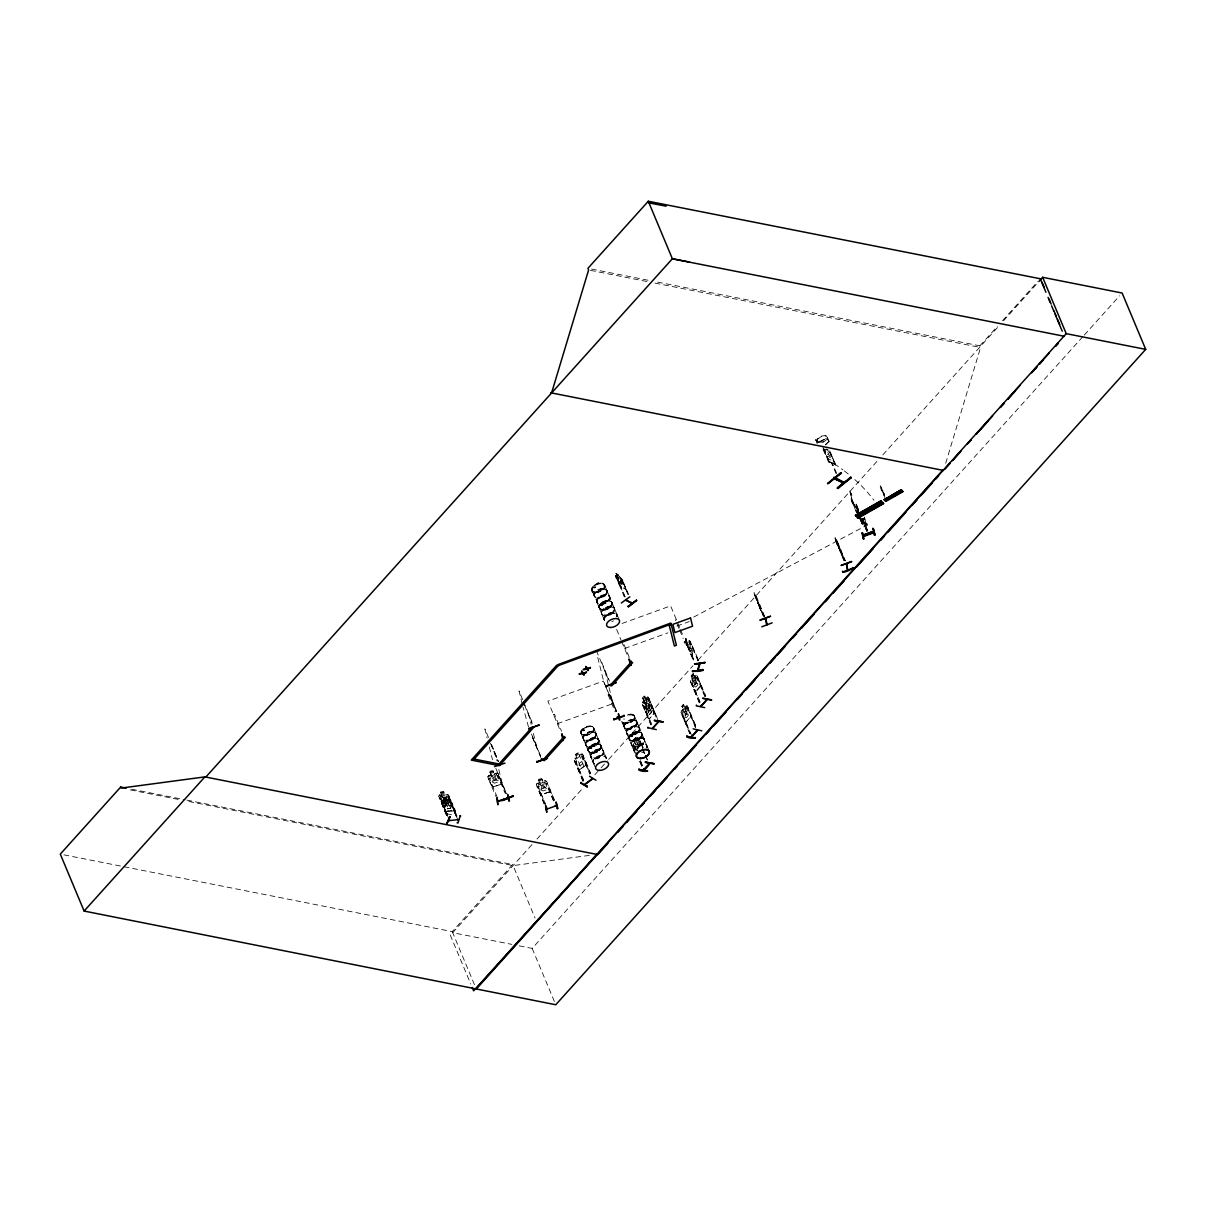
<?xml version="1.0" encoding="UTF-8"?>
<svg xmlns="http://www.w3.org/2000/svg" width="1206" height="1206" viewBox="0 0 1206 1206"><rect width="100%" height="100%" fill="white"/><g stroke="black" fill="none" stroke-linecap="round" stroke-linejoin="round"><path stroke-width="0.75" stroke-dasharray="5 3.75" d="M501.093 784.021L501.123 780.945M487.857 776.996L488.52 775.639L487.857 776.996L490.978 784.503L493.179 786.9L501.229 784.156L501.259 780.991M648.481 704.801L648.391 708.631C645.949 705.299 644.064 709.339 648.24 709.716L648.255 714.51L648.949 709.837C651.602 713.228 653.366 709.309 649.114 708.781L649.16 704.229L646.461 706.957M444.532 797.965L440.899 796.05L444.305 799.035C441.049 803.558 446.295 803.573 445.225 799.307M583.011 737.318L583.825 739.941M585.603 743.544L586.433 746.152M590.412 755.046L591.965 758.152M598.101 603.739L594.648 596.834M593.02 761.272L593.88 763.941A6.904 3.889 -22.7 0 1 598.131 757.247A6.904 3.889 -22.7 0 1 606.392 758.378M596.352 735.117L596.352 733.972A7.01 3.95 -22.7 0 1 587.292 740.951A7.01 3.95 -22.7 0 1 585.634 734.243A7.01 3.95 -22.7 0 1 596.322 734.032L594.829 732.087M604.508 620.623L601.779 613.884L602.91 615.211M607.311 592.221L605.789 589.176M603.769 752.936L603.754 751.7A7.01 3.95 -22.7 0 1 594.694 758.68A7.01 3.95 -22.7 0 1 593.05 751.971A7.01 3.95 -22.7 0 1 603.739 751.76L602.246 749.815M609.904 598.447L609.136 595.915M614.728 609.95L614.201 607.703M623.834 725.545L625.341 728.59M626.427 731.725L627.256 734.348M816.568 442.451L816.748 439.346L820.894 436.21L825.763 435.426L828.371 437.039L827.12 439.934M817.11 443.702L817.367 439.451M867.702 525.213C864.717 524.278 867.189 523.494 865.049 525.56C870.204 529.947 864.657 518.233 865.094 526.148M593.955 594.437L595.508 597.513M601.372 612.151L602.065 614.547M604.523 587.639C600.211 569.368 578.277 605.472 604.508 587.654M598.93 606.452L599.593 608.804L603.271 610.055M588.407 748.157C586.915 750.584 593.262 741.509 597.045 743.469M612.256 603.935L609.859 607.673L603.286 610.055M600.98 748.278L601.297 746.816L600.106 749.484L595.734 752.303L589.448 752.167M628.793 737.529C630.21 734.243 636.286 730.399 640.748 732.479C636.21 728.861 627.135 736.821 628.929 737.816M629.336 739.655C633.075 743.318 642.572 739.625 642.089 733.911A6.904 3.889 -22.7 0 1 633.075 740.846A6.904 3.889 -22.7 0 1 631.447 734.243A6.904 3.889 -22.7 0 1 641.969 734.032M825.447 444.893L829.125 441.275L827.693 438.894M825.326 444.728L829.095 441.321M631.477 740.559L633.135 741.132M827.527 439.105L828.869 441.381M827.783 439.135L825.356 438.773M631.251 743.303L632.773 746.348M633.843 749.514L636.286 756.102M637.175 723.299L635.652 720.268M639.768 729.524L638.26 726.494M644.577 741.027L643.808 738.569M602.487 589.372L602.503 588.573M592.327 731.801L591.317 731.921M598.93 749.273L599.518 749.906M632.245 720.434L632.924 720.359M643.22 747.75L639.391 738.992L638.17 738.796L633.361 744.132L636.316 753.313M648.074 704.108L649.506 703.882L651.662 709.068L651.557 712.429L649.597 714.555L647.622 713.485L643.265 702.917L643.914 700.852L642.406 702.405L642.255 704.138L650.893 724.927M689.726 733.55L681.073 712.686L682.732 709.46L682.099 711.54L684.269 716.711L686.229 717.781L688.159 715.64L688.249 712.279L686.093 707.108L684.676 707.319M681.089 712.746L681.33 711.027L686.139 705.812L687.209 705.977L695.877 726.705M699.314 702.842L690.661 681.993L690.812 680.305L695.711 674.983L696.857 675.164L705.766 696.058M690.661 682.053L690.812 680.305M644.336 709.505L644.486 707.756C644.305 705.676 652.401 701.5 649.371 702.57M644.411 709.46L644.486 707.756M862.184 524.218L859.396 516.168M863.195 519.982L862.968 519.123L867.792 530.866M828.914 461.581L835.607 464.672L829.638 450.637L835.592 464.762L828.145 461.009L828.899 461.355M828.582 461.928L835.2 463.873M829.11 461.069L828.221 461.039L828.839 461.642M822.944 447.547L829.246 462.184L824.211 449.401M583.101 781.277L574.312 760.293L576.649 757.232M690.239 649.13L690.857 646.989M687.526 646.25L691.837 655.793L693.45 650.336L692.44 646.793L693.51 650.366M688.325 647.396L694.309 661.838M697.973 660.858L690.179 641.14L698.515 660.164M945.7 463.315L980.568 347.479L979.875 345.836L656.004 281.797M593.729 587.955C592.96 585.83 594.603 589.463 595.191 586.99M600.935 605.427L602.955 604.703L601.04 605.442M582.558 730.459L583.207 729.69M631.612 736.308L630.798 736.534M833.15 465.516L832.14 463.104L836.708 473.43M694.279 676.46L693.224 673.702L691.068 675.978L693.857 686.003L695.817 687.073L697.731 684.948L697.837 681.571L695.681 676.4L694.249 676.626M645.451 708.314L646.115 706.234M591.664 588.95L592.086 587.774M595.116 587.337L594.483 586.659L593.548 587.593M595.462 586.84L594.679 587.94M602.307 588.995L603.06 589.252M602.804 589.176L603.377 588.98M601.01 605.578L601.387 604.568M601.116 605.05L602.563 604.854M610.824 606.603L609.95 606.301M610.176 606.829L610.085 606.904M581.096 730.685C578.533 740.137 599.292 732.871 592.553 726.555M583.87 729.509L584.201 730.595L582.86 729.992M583.84 730.188L582.98 730.293M591.136 747.223L590.608 748.202M590.834 747.479L591.573 747.991L590.789 748.127M599.653 749.815L598.734 749.65M598.9 749.454L599.819 749.619M599.563 749.574L599.744 749.288M633.256 719.892L632.532 720.284L633.06 719.696M634.371 718.746L634.281 715.46L634.748 716.424M632.065 736.097L631.597 735.539M632.185 736.399L632.622 735.615M639.542 738.027L640.145 737.982M639.934 737.318L639.813 737.695M642.12 735.042L640.914 737.65M446.597 815.241L438.728 796.141L439.361 795.056C444.547 796.744 437.823 788.121 441.743 794.995M439.361 795.056L447.094 794.422M446.491 815.497L439.331 797.905L440.25 797.814L447.501 815.15M448.858 818.874L440.25 797.814M442.677 801.176L445.255 803.241L448.361 802.955L449.084 800.573L446.929 795.402L444.878 794.633L448.677 795.191C449.552 802.261 463.918 817.246 447.381 813.99L441.019 801.462L441.682 800.302L449.386 799.638L450.969 800.513L449.356 799.714L441.682 800.302M441.803 803.648L443.989 806.317L451.813 805.502L444.019 806.241M447.094 794.332L448.677 795.191M448.225 797.317L449.25 796.97L448.225 797.317L456.215 816.387M451.768 802.714L451.783 805.578L451.677 802.638M445.979 797.226L442.783 797.332M442.089 803.874L442.768 802.714L444.984 802.608M447.14 799.548L443.823 799.834M447.215 799.895L449.19 800.784L451.345 805.955L450.622 808.322L447.532 808.593L444.954 806.513M444.125 808.894L446.295 811.563L454.074 810.899L454.089 807.96M441.773 794.92L440.507 796.005L446.069 808.849L448.647 810.929L451.737 810.658L452.461 808.306L450.29 803.121C446.808 802.367 451.3 801.04 445.677 798.915C448.662 794.332 444.094 794.98 444.682 798.116M446.295 811.563L444.26 808.804M450.441 802.126L452.039 802.94M447.381 813.99L445.225 811.231M861.988 520.223L862.245 519.379L860.813 519.59L862.064 519.032M536.489 784.82L537.122 783.538L544.991 780.674L546.635 781.307L554.474 800.377M858.446 511.058L856.305 505.842L859.23 513.047M576.619 757.338L575.684 759.267L577.855 764.438L580.161 765.644L582.739 763.73L583.191 760.504L581.036 755.318L579.257 755.273L582.513 754.142L581.111 753.931L574.749 758.755M829.457 461.883L828.552 461.958L822.658 447.773M438.818 796.246L439.451 795.131M442.21 803.905L442.723 802.804L450.456 802.156M624.889 586.749L625.462 589.221L620.457 586.523C618.633 582.408 610.191 569.88 620.758 578.096M859.863 515.037L862.275 524.233L860.541 515.671M599.488 605.472C601.93 601.704 608.05 599.186 611.834 602.08M611.08 606.558L612.241 602.804M581.111 730.67L586.327 726.66L592.508 726.57M583.96 730.082L584.578 730.067M588.528 748.383L593.744 744.388L598.689 743.846M600.859 748.052L598.885 750.569M634.371 718.761L632.306 721.052M646.853 704.681L646.31 709.173L646.28 704.364L643.748 702.48L646.386 703.384M857.768 511.073L856.667 505.857M491.023 774.9L489.696 776.408L491.852 781.578L494.49 783.207L497.701 782.121L498.485 779.317L496.314 774.146L494.219 773.8L493.133 770.89C486.078 770.091 494.023 775.805 488.536 775.699L496.495 773.016L498.123 773.483L506.234 793.035M539.504 782.649L538.178 784.171L540.348 789.342L542.986 790.97L546.182 789.885L546.966 787.081L544.81 781.895L542.7 781.563C543.514 776.468 535.132 779.347 539.368 782.664M643.808 700.837L642.647 698.063C645.27 691.4 645.029 701.726 647.2 697.068L648.436 697.249L657.783 719.831M642.466 702.45L647.305 697.083M643.491 705.224L642.919 705.857L643.778 705.284L653.215 727.821M656.049 717.042L648.511 699.646L649.069 699.028L658.069 719.876M649.371 699.073L648.511 699.646M647.155 713.62L645.27 711.555L647.064 713.605L651.994 708.239L651.557 704.696M63.978 854.858L452.265 931.62L512.656 864.536L535.042 918.083M979.875 345.836L997.498 326.268M1002.533 320.69L1037.748 281.556M531.952 844.637L452.702 932.69L511.841 944.373M536.987 839.059L582.257 788.769M594.829 774.795L599.864 769.202M601.116 767.8L607.402 760.82M608.668 759.418L692.922 665.818M697.957 660.24L877.787 460.466M882.822 454.873L998.553 326.298M1003.588 320.706L1037.612 282.913M638.351 750.916L636.391 749.846L633.602 739.806L635.758 737.529L636.919 740.303M633.602 739.806L633.693 739.821A7.01 3.95 -22.7 0 1 644.426 739.625A7.01 3.95 -22.7 0 1 635.381 746.544A7.01 3.95 -22.7 0 1 633.723 739.836L635.728 737.695M691.068 675.978L693.194 673.868M634.733 747.027L633.874 747.599L634.733 747.027L636.18 750.494M639.466 741.389C640.627 738.976 642.165 752.243 644.547 753.524M692.199 683.199L691.34 683.772L692.199 683.199L701.621 705.736M696.917 677.561L697.777 676.988L696.917 677.561L704.907 696.631M681.48 706.671C687.013 701.515 678.45 707.319 682.837 709.475M700.415 686.154C688.008 698.244 703.445 687.541 699.962 682.611M684.797 707.168L687.269 705.857M692.033 736.444L682.325 713.846L681.752 714.465L690.028 733.595M695.319 727.339L687.902 707.636L696.179 726.766M687.345 708.269L688.204 707.696M685.897 722.062L690.646 716.801L690.209 713.349M684.194 720.178L685.897 722.213L690.827 716.846L690.39 713.304M519.243 945.836L532.178 948.398L1083.048 336.429M1084.315 335.027L1119.605 295.817M646.944 701.168L644.758 703.43L646.009 706.219M646.235 703.43L647.109 698.802L647.14 703.445C651.346 704.108 649.733 707.62 646.883 704.47M646.506 707.168L648.451 705.028M653.546 710.123L653.969 713.56L649.145 718.972L654.149 713.62L653.712 710.078M594.513 587.488L593.955 587.669M600.965 605.322L602.065 604.402M609.754 607.417L610.975 606.317M815.271 439.873L818.015 442.105L822.763 441.924M591.468 732.841L592.674 731.74M591.076 748.444L591.558 747.69M632.396 719.696L632.909 719.696M632.291 721.037L633.497 719.922M639.693 738.75L640.823 737.424L638.11 739.489L633.044 740.906M442.783 801.342L444.064 800.271M443.898 803.678L445.165 802.608M834.311 464.054L835.245 464.958M835.019 464.446L828.748 450.577M616.01 573.363L618.135 574.478L623.336 585.046L620.351 581.382L619.643 583.116L619.673 580.568L616.99 576.664L619.869 580.161L619.959 578.217L620.638 578.669L622.748 585.634L618.753 581.805L616.1 573.287L621.949 579.302L625.055 586.734M617.186 577.749L616.311 577.659L617.186 577.749L625.16 596.819M620.849 577.945L621.859 579.362M618.557 583.448L620.547 586.448L625.462 589.025M627.904 594.558L622.386 580.478L628.778 594.648M622.974 580.779L622.1 580.689M817.351 439.436L821 436.693L825.326 435.999L827.648 437.416C827.768 441.532 816.884 444.321 827.18 439.873M575.594 754.594L578.171 752.68M577.071 758.242L579.649 756.343M579.242 763.428L581.82 761.514M585.875 765.132L579.302 769.88L585.875 765.132L585.679 761.679M575.895 761.649L574.915 762.071L575.895 761.649L585.317 784.186M582.423 756.569L583.403 756.132L582.423 756.569L589.674 773.905M815.452 439.753L818.165 441.909M819.703 441.502L825.281 438.713M820.291 441.713L825.311 439.135L827.572 439.331M603.196 589.176L602.427 588.724M609.739 607.432L603.181 609.799L599.488 608.548M608.352 608.608L609.829 607.658M584.201 730.595L582.965 730.806M632.291 721.067L625.733 723.434L622.025 722.183M598.779 750.343L592.221 752.725M856.456 512.46L850.954 498.651L850.773 499.736M852.295 502.857L851.225 500.294M881.149 486.968L880.395 486.018M881.164 489.38L880.908 488.581M883.169 491.49L882.46 489.787M858.657 515.625L854.617 504.982L857.406 512.369M885.249 498.485L881.827 490.39M884.556 495.319L883.561 492.44L885.264 496.661M693.706 617.065L866.828 525.228L867.37 523.856M583.734 730.323L582.875 730.293M590.834 747.403L590.186 748.594M640.19 738.147L640.476 737.409M858.793 510.771L856.23 504.123L858.642 510.666M857.858 513.078L856.516 506.535L859.124 513.093M856.501 507.62L856.516 506.535M857.18 509.414L857.979 512.399M862.426 520.057L861.853 518.444L864.657 518.098M864.808 518.52L862.486 519.349L863.134 519.801M864.928 519.922L864.31 517.012L865.215 519.816M622.085 623.457L670.626 605.894L680.063 628.447M764.544 616.959L754.76 594.166L763.956 615.784M754.428 594.694L763.715 617.201M756.192 596.035L764.318 615.648M676.883 626.05L689.214 621.587M624.572 648.496L667.928 632.833M758.227 601.839L758.333 602.774L757.489 601.191M759.554 605.291L760.609 610.04L755.499 595.734L758.921 605.322M754.881 594.121L759.72 607.869M557.338 723.69L612.814 703.641M601.688 662.26L609.497 681.194M609.06 694.581L608.171 695.123L609.618 694.324L616.598 711.027M554.519 714.299L553.629 714.856L554.519 714.299L561.559 731.228M532.464 737.409L540.846 757.458M498.184 774.795L506.007 793.714M835.637 539.956L844.034 561.227M844.909 560.383L836.09 539.579L845.029 560.941M837.296 541.177L845.391 560.805M836.557 542.67L835.276 538.826M836.557 541.72L836.994 544.072L836.21 539.549M837.522 545.64L836.964 544.012M838.472 546.68L844.396 561.107M840.627 550.449L839.21 547.042L841.532 555.257M489.862 772.187L493.058 771.026L494.234 773.875M494.309 773.739L498.123 773.483M489.455 778.458L488.551 778.986L489.455 778.458L498.199 799.472M497.792 775.609L498.726 775.277L497.837 775.82L505.088 793.156M493.179 786.9L501.229 784.156M544.283 804.085L537.032 786.749L537.936 786.206L545.187 803.543M553.569 800.92L546.318 783.583L547.222 783.041L554.519 800.588M549.589 791.784L541.705 794.468L539.459 792.267L541.675 794.664L549.725 791.92L549.74 788.754M601.915 605.156L601.161 605.548M604.96 609.844L606.693 609.362M586.342 726.69L588.076 726.208M624.527 719.047L623.577 719.062M630.828 736.429L631.899 736.549M631.673 736.836L632.245 735.464M862.848 519.439L867.611 531.077M445.346 799.488L448.21 802.08L450.471 802.05M645.843 698.711L647.26 698.485L649.431 703.671L649.325 707.033L647.396 709.173L645.436 708.103M636.798 740.454L638.215 740.228L640.386 745.414M698.319 660.798L688.686 639.18M589.402 855.386L513.093 865.607L187.382 801.191M601.9 604.387L602.744 604.462M634.235 715.46L632.095 714.299L627.15 714.856A6.904 3.889 -22.7 0 1 634.462 716.032A6.904 3.889 -22.7 0 1 630.15 722.032A6.904 3.889 -22.7 0 1 622.085 721.942M625.733 723.404L627.406 723.223M636.301 732.117L637.974 731.936M440.431 792.146L443.793 791.754L444.848 794.709M440.582 792.221L443.687 791.935M439.24 798.146L440.145 798.071M444.275 801.131L447.049 803.498C446.416 799.352 451.089 800.211 448.044 804.07L451.602 807.176L447.622 804.719C448.3 809.211 443.507 808.05 446.657 804.176L443.265 801.191L447.426 800.724M442.753 797.407L446.084 797.045L448.3 802.322M444.441 801.191L447.532 800.935M448.647 803.271L445.557 803.528L447.712 808.713L450.803 808.442L445.27 795.553L442.165 795.839L446.612 806.377L449.702 806.105M446.326 811.487L454.104 810.824M835.261 465.003L829.019 450.351M817.985 442.135L822.914 442.105M630.572 714.208L632.095 714.329M583.387 735.102L584.895 735.223A6.934 3.904 -22.7 0 0 593.865 728.379L593.97 728.258A6.934 3.904 -22.7 0 0 583.297 728.59A6.934 3.904 -22.7 0 0 584.94 735.208M597.076 743.469L599.925 744.298M591.091 747.283L591.92 747.976L590.382 748.519M590.684 752.604L592.312 752.951A6.934 3.904 -22.7 0 0 601.281 746.092L601.387 745.986A6.934 3.904 -22.7 0 0 590.714 746.303A6.934 3.904 -22.7 0 0 592.342 752.921M647.215 697.189L648.376 697.37M638.26 738.826L639.346 739.112L642.934 747.69M591.603 269.074L648.647 280.35M590.458 270.355L647.637 281.661M655.009 283.109L980.568 347.479M696.751 675.134L705.465 695.998M693.782 689.485L695.47 691.52L693.751 689.38M642.647 698.063L644.004 700.867M685.897 722.213L684.164 720.072M635.758 737.529L636.889 740.469M633.361 744.132L635.622 751.127M131.725 789.221L185.091 799.774M186.93 800.136L512.656 864.536M130.323 789.915L180.011 799.744M602.231 583.222L603.467 583.644M593.096 591.754L594.347 592.176M630.271 740.348L631.612 741.012M582.95 730.942L582.739 730.127M545.006 780.855L546.529 781.382M827.994 449.748L826.502 449.054L828.009 450.501L830.346 457.541L827.361 456.17L825.688 453.607M829.05 441.064L827.753 438.924M616.673 574.146L618.331 575.744L617.05 575.066M615.784 575.413L617.366 576.197L616.1 573.287M590.443 773.348L582.558 754.232M574.282 760.368L582.89 781.156M577.388 767.8L579.393 769.941M608.397 595.387L609.166 595.975M613.191 606.874L613.944 607.417M615.799 613.085L617.336 616.266A7.01 3.95 -22.7 0 0 609.769 613.568A7.01 3.95 -22.7 0 0 604.613 620.728M643.054 737.982L643.853 738.615M645.647 744.192L647.185 747.238A7.01 3.95 -22.7 0 0 639.632 744.675A7.01 3.95 -22.7 0 0 634.477 751.835L634.642 752.047M627.949 734.816L626.969 734.032M597.422 738.283L598.96 741.464M584.533 740.409L583.568 739.655M604.839 756.011L606.362 757.911A7.01 3.95 -22.7 0 0 597.965 756.825A7.01 3.95 -22.7 0 0 593.654 763.654L593.563 763.579M587.126 746.62L586.131 745.821M640.672 732.208L641.562 732.916M599.864 744.027L601.372 745.941M589.523 752.423L588 750.494M636.527 720.947L636.783 721.595A6.904 3.889 -22.7 0 1 627.859 728.379A6.904 3.889 -22.7 0 1 626.231 721.791A6.904 3.889 -22.7 0 1 636.753 721.58L634.567 716.364M639.12 727.158L639.391 727.821A6.904 3.889 -22.7 0 1 630.452 734.605A6.904 3.889 -22.7 0 1 628.823 728.002A6.904 3.889 -22.7 0 1 639.361 727.791L637.145 722.349A7.01 3.95 -22.7 0 0 626.442 722.439A7.01 3.95 -22.7 0 0 628.1 729.133A7.01 3.95 -22.7 0 0 637.145 722.213M629.442 739.911L628.823 738.675M614.698 609L614.728 609.166A6.904 3.889 -22.7 0 0 604.221 609.452A6.904 3.889 -22.7 0 0 605.849 616.04A6.904 3.889 -22.7 0 0 614.743 609.226L616.688 613.779M646.506 744.886L644.622 740.333A6.904 3.889 -22.7 0 1 635.713 747.147A6.904 3.889 -22.7 0 1 634.085 740.559A6.904 3.889 -22.7 0 1 644.607 740.348L644.592 740.273M631.884 745.655L633.859 750.464M603.09 750.479L603.377 751.142A6.904 3.889 -22.7 0 1 594.452 757.926A6.904 3.889 -22.7 0 1 592.824 751.323A6.904 3.889 -22.7 0 1 603.347 751.112L598.93 740.454M591.211 757.609L590.804 756.81L593.035 762.207M593.804 763.82L593.427 763.021L595.478 767.905M689.907 650.29L691.159 651.361L691.777 649.205L689.018 640.657M861.114 521.158L859.652 518.505M834.326 463.918L834.296 463.843A202.005 157.684 -11.2 0 1 842.888 469.873M850.999 498.862L854.421 505.103M595.598 732.675L595.96 733.414A6.904 3.889 -22.7 0 1 587.036 740.198A6.904 3.889 -22.7 0 1 585.407 733.595A6.904 3.889 -22.7 0 1 595.945 733.384L593.744 728.183A6.904 3.889 -22.7 0 0 583.222 728.379A6.904 3.889 -22.7 0 0 584.85 734.967A6.904 3.889 -22.7 0 0 593.759 728.168M598.221 738.916L598.568 739.625A6.904 3.889 -22.7 0 1 589.644 746.408A6.904 3.889 -22.7 0 1 588.015 739.821A6.904 3.889 -22.7 0 1 598.538 739.61L596.382 734.424A6.904 3.889 -22.7 0 1 587.473 741.238A6.904 3.889 -22.7 0 1 585.845 734.65A6.904 3.889 -22.7 0 1 596.382 734.424L596.322 734.228M597.392 603.241L596.955 602.382L601.402 613.13M836.24 539.655L836.286 540.755M491.068 784.382L493.224 786.779M647.411 716.831L649.235 718.987M856.124 504.394L858.778 515.882M851.346 499.163L854.421 504.756M609.105 595.9L609.527 596.714L607.342 591.498A6.904 3.889 -22.7 0 1 598.432 598.312A6.904 3.889 -22.7 0 1 596.804 591.724A6.904 3.889 -22.7 0 1 607.342 591.513L607.281 591.272M643.778 738.509L644.17 739.293A6.904 3.889 -22.7 0 0 633.647 739.519A6.904 3.889 -22.7 0 0 635.276 746.107A6.904 3.889 -22.7 0 0 644.17 739.293M690.45 653.742L691.837 655.793M641.592 732.931L642.225 735.253M839.346 549.8L840.054 551.006L838.502 545.881M882.023 491.023L881.541 489.832M856.773 506.279L856.366 505.57L857.858 511.63M606.467 589.613L606.92 590.488L604.703 585.257A6.904 3.889 -22.7 0 0 594.181 585.453A6.904 3.889 -22.7 0 0 595.809 592.056A6.904 3.889 -22.7 0 0 604.719 585.242M605.533 756.479L605.985 757.353L603.739 751.956M758.408 604.598L759.087 605.819L757.443 600.724M612.346 603.06C609.618 597.498 598.447 601.915 599.065 607.824M624.693 728.168L624.226 727.263L626.442 732.675M593.458 727.308L593.925 728.228M850.999 493.51L849.989 491.912L851.059 496.209M862.365 519.017L862.712 519.952M835.592 539.881L835.08 537.816L839.135 548.79L836.964 543.62M759.69 607.779L760.715 610.01M759.584 607.824L760.609 610.04M614.321 608.186L614.336 608.216A6.904 3.889 -22.7 0 1 605.412 615A6.904 3.889 -22.7 0 1 603.784 608.412A6.904 3.889 -22.7 0 1 614.321 608.186L609.95 597.724A6.904 3.889 -22.7 0 1 601.04 604.538A6.904 3.889 -22.7 0 1 599.412 597.935A6.904 3.889 -22.7 0 1 609.935 597.724L609.889 597.498M604.372 620.11L604.402 620.14A6.904 3.889 -22.7 0 1 610.794 613.718A6.904 3.889 -22.7 0 1 617.382 616.522M583.403 739.082L585.649 744.509M585.995 745.308L590.443 755.996M881.405 489.907L881.134 488.867M882.144 490.948L885.385 498.41M852.491 502.751L856.652 512.339M881.269 487.239L881.993 489.335M880.983 488.279L880.184 485.958M856.079 504.289L857.421 507.409M866.888 531.333L861.988 519.786L863.074 519.364L862.079 520.449L861.823 519.545L866.737 531.243M859.501 516.59L862.607 524.022M859.139 516.726L862.245 524.143L860.18 515.791M832.803 465.591L831.778 463.345L836.06 473.687M823.276 448.059L829.246 462.184M823.02 449.386L827.768 458.597L832.261 460.662L832.215 458.416M764.076 617.065L754.036 592.659L754.549 594.86M755.996 598.417L763.488 615.889M688.656 641.773L692.922 651.933M688.038 643.959L692.319 654.119M688.46 646.838L694.49 661.205M680.546 629.622L683.395 636.512M687.405 646.265L693.947 661.898M678.963 628.492L675.42 619.929L676.415 619.809M679.611 629.954L683.154 638.517M697.219 677.621L705.193 696.691M693.133 673.687L694.355 676.641M691.174 675.993L692.425 678.782M691.897 683.139L699.887 702.209M690.752 682.008L699.601 702.902M687.631 708.314L695.606 727.399M683.546 704.379L684.767 707.349M682.325 713.846L690.299 732.916M621.889 579.302L628.19 594.347M616.598 577.433L624.874 597.03M615.618 576.001L624.286 596.729M619.387 620.306L617.306 615.226M648.285 697.339L653.637 710.138M623.969 644.547L629.562 657.903M644.682 695.937L645.934 698.726M616.598 629.426L620.954 639.828M621.678 641.562L628.567 658.024M642.24 704.078L651.195 724.987M591.784 589.93L593.955 595.176M644.185 739.293L639.753 728.575A7.01 3.95 -22.7 0 0 629.05 728.65A7.01 3.95 -22.7 0 0 630.708 735.359A7.01 3.95 -22.7 0 0 639.753 728.439M649.235 751.413L647.17 746.303M639.753 741.449L644.833 753.584M645.557 755.318L647.728 760.519M645.27 755.258L647.441 760.458M633.798 739.836L634.959 742.61M596.322 650.426L609.136 681.315M640.537 760.896L644.17 769.564M634.446 746.966L635.894 750.434M640.25 760.835L642.421 766.036M639.964 761.529L642.15 766.73M639.677 761.468L641.848 766.669M621.708 721.263L623.834 726.449M626.834 733.519L631.266 744.253M609.739 694.882L616.733 711.585M616.372 711.721L603.648 681.315L596.94 654.134M604.839 684.571L603.377 681.104L547.901 701.153L560.624 731.56M605.563 686.304L616.1 711.495M608.125 694.912L615.166 711.841M580.825 732.856L583.026 738.298M582.513 754.142L590.669 773.468M582.649 756.69L589.9 774.026M583.93 766.458L578.156 752.484L575.398 754.519L581.322 768.418M575.669 761.514L583.644 780.583M522.65 699.631L519.032 690.963L522.62 705.465M523.389 701.364L532.585 723.585M524.399 704.786L532.223 723.721M528.545 727.052L523.057 707.274M531.439 733.987L541.208 757.323M532.328 736.851L540.71 756.901M553.539 800.694L546.318 783.583M541.615 778.654L542.79 781.503M538.343 779.875L539.519 782.724M546.68 807.236L537.936 786.206M544.253 803.874L536.338 784.759L537.032 783.463M488.52 737.559L484.887 728.891L487.134 737.951M491.309 744.268L498.304 760.971M491.445 744.811L498.44 761.529M490.39 743.273L498.078 761.649M495.847 768.448L506.354 793.593M489.862 772.126L491.023 774.961M488.505 778.775L495.802 796.322M532.178 948.398L555.031 1003.03M448.557 795.327L457.119 816.296M448.33 797.06L457.029 817.864M446.733 800.075L447.125 801.01M444.758 800.256L445.135 801.176M442.934 797.422L445.135 802.683M452.265 931.62L474.667 985.181M450.245 934.982L470.792 984.081M853.049 501.802L854.511 505.51L851.451 497.716M637.19 722.62A6.904 3.889 -22.7 0 1 628.296 729.419A6.904 3.889 -22.7 0 1 626.668 722.831A6.904 3.889 -22.7 0 1 637.19 722.62L637.205 722.605A6.919 3.904 -22.7 0 1 628.296 729.434A6.919 3.904 -22.7 0 1 626.653 722.831A6.919 3.904 -22.7 0 1 637.205 722.605M858.612 510.922L857.255 506.731M851.662 498.033L849.446 490.39L852.175 496.088L851.165 493.118L851.376 493.978M866.36 524.218L864.777 518.972L865.772 524.429M860.436 519.228L860.933 521.233M856.335 504.078L858.732 514.073M757.7 601.734L758.152 603.603M754.639 594.573L755.167 596.126M605.02 671.229L608.608 685.732M609.06 687.541L613.085 703.852M528.454 713.5L531.153 724.384M533.384 733.444L536.519 746.122M494.309 751.428L496.555 760.504M498.787 769.564L502.374 784.051M489.365 747.027L492.5 759.705M601.266 745.7L601.402 747.072M588.106 750.705L587.97 749.378M835.125 537.982L835.924 540.966M624.979 586.674L625.552 589.146M651.391 704.741L651.813 708.178M642.436 746.499L642.873 749.951M637.205 750.841L637.235 746.107C633.165 745.836 634.884 741.69 637.386 745.037L638.064 740.544L638.095 745.187C642.406 745.504 640.522 749.74 637.929 746.228L637.929 748.775M644.562 739.941A7.01 3.95 -22.7 0 1 635.517 746.861A7.01 3.95 -22.7 0 1 633.859 740.167A7.01 3.95 -22.7 0 1 644.562 739.941L644.562 740.107M455.039 810.372L455.144 813.311M453.969 807.96L453.953 810.809M844.275 470.913A202.005 157.684 -11.2 0 1 850.984 476.249M854.843 479.581A202.005 157.684 -11.2 0 1 873.943 500.294M594.347 763.609A6.904 3.889 -22.7 0 1 597.709 756.207A6.904 3.889 -22.7 0 1 605.985 758.393M594.407 764.031A7.01 3.95 -22.7 0 1 597.829 756.509A7.01 3.95 -22.7 0 1 606.226 758.74M622.311 722.469A6.904 3.889 -22.7 0 0 630.376 722.575A6.904 3.889 -22.7 0 0 634.688 716.56A6.889 3.889 -22.7 0 0 627.376 715.414A6.904 3.889 -22.7 0 1 634.688 716.56A6.889 3.889 -22.7 0 1 630.361 722.56A6.889 3.889 -22.7 0 1 622.311 722.454M627.241 715.083A6.934 3.904 -22.7 0 1 634.582 716.243A6.934 3.904 -22.7 0 1 630.241 722.273A6.934 3.904 -22.7 0 1 622.16 722.168M634.718 752.152A6.904 3.889 -22.7 0 1 639.798 745.097A6.904 3.889 -22.7 0 1 647.23 747.63M643.311 751.971A6.904 3.889 -22.7 0 1 641.667 752.71M634.341 751.519A7.01 3.95 -22.7 0 1 640.356 744.072A7.01 3.95 -22.7 0 1 646.627 748.097M634.281 751.112A6.904 3.889 -22.7 0 1 640.205 743.785A6.904 3.889 -22.7 0 1 646.371 747.735M613.462 620.864A6.904 3.889 -22.7 0 1 611.819 621.603M604.477 620.412A7.01 3.95 -22.7 0 1 610.507 612.965A7.01 3.95 -22.7 0 1 616.763 616.99M604.432 620.005A6.904 3.889 -22.7 0 1 610.357 612.678A6.904 3.889 -22.7 0 1 616.522 616.628M685.279 708.299L685.249 711.902L683.124 710.575L682.521 711.374L685.114 712.987L685.144 717.781L685.807 713.108C688.4 716.605 690.269 712.384 685.973 712.053L685.943 707.409L685.279 708.299M694.867 677.606L694.837 681.209C692.455 677.923 690.541 681.887 694.701 682.279L694.731 687.088L695.395 682.4C698.078 685.822 699.691 681.827 695.561 681.36L695.53 676.717L694.867 677.606M495.952 774.478L495.048 778.307L498.696 780.81L494.611 779.136C494.822 784.006 490.782 783.704 493.631 778.775C488.023 777.101 490.993 774.116 494.038 777.915L494.792 774.78L495.952 774.478M544.449 782.227L543.544 786.071L547.177 788.573L543.107 786.885C543.574 791.739 538.916 791.558 542.112 786.523L538.645 784.096L542.519 785.679L543.273 782.543L544.449 782.227M644.532 696.782L643.687 699.088L644.532 696.782M646.235 699.631L644.305 701.771L648.662 712.339L650.622 710.213L646.235 699.631M635.487 738.524L634.642 740.831L635.487 738.524M692.953 674.697L692.093 676.988L692.953 674.697M637.19 741.373L635.26 743.514L637.431 748.7L639.346 746.559L637.19 741.373M694.641 677.546L692.711 679.687L694.882 684.857L696.812 682.717L694.641 677.546M683.365 705.389L682.506 707.696L683.365 705.389M685.053 708.254L683.139 710.394L685.294 715.565L687.224 713.424L685.053 708.254M646.748 702.178L645.888 704.47L646.748 702.178M577.84 753.449L576.182 754.67L576.574 755.589L578.217 754.368L577.84 753.449M492.681 771.689L490.616 772.383L491.008 773.317L493.058 772.609L492.681 771.689M494.596 774.719L491.4 775.82L493.571 780.991L496.766 779.905L494.596 774.719M541.162 779.453L539.112 780.146L539.504 781.066L541.554 780.372L541.162 779.453M543.092 782.483L539.896 783.583L542.052 788.754L545.263 787.669L543.092 782.483M443.356 792.372L441.366 792.553L441.758 793.488L443.748 793.292L443.356 792.372M445.632 797.739L443.642 797.905L444.034 798.839L446.009 798.658L445.632 797.739M826.879 449.974L824.648 448.949L826.803 454.119L829.05 455.159L826.879 449.974M619.658 578.232L617.668 577.192L619.824 582.362L621.829 583.418L619.658 578.232M839.376 547.931L838.487 546.378C843.944 560.413 833.904 536.459 837.989 545.172L836.542 540.906L839.376 547.931M639.813 728.831L639.783 728.801A6.904 3.889 -22.7 0 0 629.261 729.042A6.904 3.889 -22.7 0 0 630.889 735.645A6.904 3.889 -22.7 0 0 639.798 728.831M598.99 740.65L598.96 740.62A6.904 3.889 -22.7 0 0 588.453 740.861A6.904 3.889 -22.7 0 0 590.081 747.464A6.904 3.889 -22.7 0 0 598.975 740.65L598.975 740.605M589.885 747.162A7.01 3.95 -22.7 0 0 598.93 740.243A7.01 3.95 -22.7 0 0 588.226 740.469A7.01 3.95 -22.7 0 0 589.885 747.162M592.267 752.68A6.904 3.889 -22.7 0 0 601.161 745.866A6.904 3.889 -22.7 0 0 590.639 746.077A6.904 3.889 -22.7 0 0 592.267 752.68M592.116 752.318A6.904 3.889 -22.7 0 0 601.01 745.504A6.904 3.889 -22.7 0 0 590.473 745.715A6.904 3.889 -22.7 0 0 592.116 752.318M585.076 735.509A6.904 3.889 -22.7 0 0 593.985 728.695A6.904 3.889 -22.7 0 0 583.448 728.921A6.904 3.889 -22.7 0 0 585.076 735.509M592.161 752.484A6.934 3.904 -22.7 0 0 601.101 745.64A6.934 3.904 -22.7 0 0 590.533 745.851A6.934 3.904 -22.7 0 0 592.161 752.484M589.749 746.846A7.01 3.95 -22.7 0 0 598.794 739.926A7.01 3.95 -22.7 0 0 588.106 740.152A7.01 3.95 -22.7 0 0 589.749 746.846M587.156 740.635A7.01 3.95 -22.7 0 0 596.186 733.715A7.01 3.95 -22.7 0 0 585.498 733.926A7.01 3.95 -22.7 0 0 587.156 740.635M592.493 753.237A6.904 3.889 -22.7 0 0 601.387 746.424A6.904 3.889 -22.7 0 0 590.865 746.635A6.904 3.889 -22.7 0 0 592.493 753.237A6.889 3.889 -22.7 0 0 601.387 746.439A6.889 3.889 -22.7 0 0 590.88 746.665A6.889 3.889 -22.7 0 0 592.508 753.237M594.89 758.966A6.904 3.889 -22.7 0 0 603.784 752.152A6.904 3.889 -22.7 0 0 593.262 752.363A6.904 3.889 -22.7 0 0 594.89 758.966M594.573 758.348A7.01 3.95 -22.7 0 0 603.603 751.428A7.01 3.95 -22.7 0 0 592.915 751.655A7.01 3.95 -22.7 0 0 594.573 758.348M632.924 740.499A6.904 3.889 -22.7 0 0 641.818 733.685A6.904 3.889 -22.7 0 0 631.296 733.911A6.904 3.889 -22.7 0 0 632.924 740.499A6.934 3.904 -22.7 0 0 641.909 733.821A6.934 3.904 -22.7 0 0 631.341 734.032A6.934 3.904 -22.7 0 0 632.969 740.65M630.572 735.027A7.01 3.95 -22.7 0 0 639.617 728.123A7.01 3.95 -22.7 0 0 628.914 728.334A7.01 3.95 -22.7 0 0 630.572 735.027M627.964 728.816A7.01 3.95 -22.7 0 0 637.009 721.897A7.01 3.95 -22.7 0 0 626.321 722.108A7.01 3.95 -22.7 0 0 627.964 728.816M633.09 740.891A6.904 3.889 -22.7 0 0 641.984 734.077A6.904 3.889 -22.7 0 0 631.462 734.288A6.904 3.889 -22.7 0 0 633.09 740.891M633.316 741.419A6.904 3.889 -22.7 0 0 642.21 734.62A6.904 3.889 -22.7 0 0 631.688 734.831A6.904 3.889 -22.7 0 0 633.316 741.419M600.844 604.251A7.01 3.95 -22.7 0 0 609.889 597.332A7.01 3.95 -22.7 0 0 599.186 597.543A7.01 3.95 -22.7 0 0 600.844 604.251M603.211 609.739A6.919 3.904 -22.7 0 0 612.12 602.91A6.919 3.904 -22.7 0 0 601.568 603.121A6.919 3.904 -22.7 0 0 603.211 609.739A6.919 3.904 -22.7 0 0 612.151 602.97A6.919 3.904 -22.7 0 0 601.598 603.181A6.919 3.904 -22.7 0 0 603.226 609.784M603.075 609.392A6.904 3.889 -22.7 0 0 611.97 602.578A6.904 3.889 -22.7 0 0 601.447 602.804A6.904 3.889 -22.7 0 0 603.075 609.392M596.035 592.583A6.904 3.889 -22.7 0 0 604.945 585.784A6.904 3.889 -22.7 0 0 594.407 585.995A6.904 3.889 -22.7 0 0 596.035 592.583M603.121 609.543A6.934 3.904 -22.7 0 0 612.045 602.714A6.934 3.904 -22.7 0 0 601.477 602.925A6.934 3.904 -22.7 0 0 603.121 609.543M595.9 592.282A6.934 3.904 -22.7 0 0 604.824 585.453A6.934 3.904 -22.7 0 0 594.256 585.664A6.934 3.904 -22.7 0 0 595.9 592.282A6.934 3.904 -22.7 0 0 604.824 585.438A6.934 3.904 -22.7 0 0 594.256 585.664A6.934 3.904 -22.7 0 0 595.9 592.282M598.251 598.025A7.01 3.95 -22.7 0 0 607.281 591.106A7.01 3.95 -22.7 0 0 596.593 591.332A7.01 3.95 -22.7 0 0 598.251 598.025M600.603 603.497A6.904 3.889 -22.7 0 0 609.497 596.684A6.904 3.889 -22.7 0 0 598.975 596.895A6.904 3.889 -22.7 0 0 600.603 603.497M600.709 603.92A7.01 3.95 -22.7 0 0 609.754 597.015A7.01 3.95 -22.7 0 0 599.065 597.226A7.01 3.95 -22.7 0 0 600.709 603.92M598.116 597.709A7.01 3.95 -22.7 0 0 607.161 590.789A7.01 3.95 -22.7 0 0 596.457 591A7.01 3.95 -22.7 0 0 598.116 597.709M597.995 597.272A6.904 3.889 -22.7 0 0 606.904 590.473A6.904 3.889 -22.7 0 0 596.367 590.684A6.904 3.889 -22.7 0 0 597.995 597.272M603.452 610.311A6.904 3.889 -22.7 0 0 612.362 603.513A6.904 3.889 -22.7 0 0 601.824 603.724A6.904 3.889 -22.7 0 0 603.452 610.311M605.668 615.753A7.01 3.95 -22.7 0 0 614.698 608.834A7.01 3.95 -22.7 0 0 604.01 609.06A7.01 3.95 -22.7 0 0 605.668 615.753M605.533 615.437A7.01 3.95 -22.7 0 0 614.563 608.517A7.01 3.95 -22.7 0 0 603.874 608.729A7.01 3.95 -22.7 0 0 605.533 615.437"/><path stroke-width="1.5" d="M692.44 671.682C712.595 667.822 698.651 672.858 692.38 670.883M628.944 659.396L630.783 665.395M861.958 532.946L863.436 539.082L862.396 532.72M497.053 797.875L497.852 804.779L497.008 797.935M546.8 812.241L545.549 805.638M765.418 619.311L765.674 618.497M765.795 619.085L767.167 624.587M767.197 624.527L766.715 623.351M697.49 670.506L699.48 663.767M499.585 765.358L499.947 765.162M846.431 564.468L846.702 563.654M846.311 563.926L847.667 569.971M847.441 569.443L846.718 563.715M643.989 768.9C642.24 773.935 652.431 761.182 648.918 763.85M701.168 706.309L701.44 705.073M696.676 730.851L696.45 730.293M697.701 730.248L691.46 737.137M706.987 699.39L706.369 700.023M702.766 670.265L702.691 669.405M694.46 663.858L705.043 662.426M835.291 478.104L834.386 478.707L843.627 482.913C838.125 477.968 824.301 473.581 844.185 482.31M881.601 501.379L881.134 500.701L855.416 515.309L856.17 516.289M855.853 515.776L881.405 501.183M857.225 517.449L857.963 518.218L883.681 503.595L882.928 502.616L857.3 517.419M857.526 517.766L883.455 503.264L857.647 517.691M901.304 489.862L884.315 499.781L901.289 489.711L902.993 491.656L885.837 501.41L885.34 500.746L902.661 491.324M885.641 501.199L884.194 499.585M902.51 491.144L885.31 500.837M551.594 392.945L588.603 269.978L587.925 268.335L648.3 201.251L1040.265 278.752L1045.934 292.289M625.658 600.226L632.185 603.573M626.607 600.287L625.718 600.302M626.623 600.256L632.396 603.317L631.492 602.382M450.034 817.02L446.627 824.195L449.838 816.552M448.572 820.728L449.536 819.763M448.753 820.713L458.777 819.507M460.27 815.995L457.858 823.14L457.104 822.718M648.104 727.7L656.29 729.63M647.396 770.604C648.285 772.142 637.612 771.403 638.969 768.946M639.09 769.398L647.592 771.071M647.486 771.116L638.833 769.699M695.274 737.469C696.163 738.886 685.656 738.434 686.847 735.811M704.696 707.605L696.284 705.872L696.435 705.103M695.365 737.982L686.696 736.67M562.9 737.213L563.895 737.122M563.021 737.454L563.82 736.218M630.195 662.23L631.115 661.235M618.633 717.344L617.442 717.495L619.16 716.892M684.737 642.512L685.928 642.346M497.822 801.357L508.314 797.995M546.318 809.105L547.313 809.075M555.604 805.94L556.765 805.548M556.78 805.804L555.86 806.121M658.778 721.701L652.642 728.454M707.183 699.616L701.063 706.369M584.247 784.684L592.463 778.579M592.93 778.639L584.609 784.774M643.28 770.046L649.461 763.308M581.036 782.468L580.764 783.282L581.006 782.543M580.779 783.191L587.02 786.809M630.301 662.2L631.16 661.446M631.311 662.124L630.482 662.426M546.529 809L547.238 808.126M126.208 788.136L120.69 787.036L60.3 854.119L84.118 911.058L555.755 1004.749L1145.7 349.363L1122.123 293.028L1042.662 277.305L1038.879 281.511M84.118 911.058L204.975 776.8M474.154 759.087L558.348 665.546L556.705 665.23L471.29 760.112L499.374 765.659L533.806 727.263M579.166 673.883L582.242 672.782M582.438 673.265L581.774 670.973M583.237 669.345L586.327 668.26M586.523 668.727L585.86 666.436M498.952 763.986L532.283 726.962L534.092 727.233M582.438 673.144L583.84 675.194L584.141 674.169M582.995 672.571L583.387 673.415L585.935 672.858L586.222 671.863M586.523 668.621L587.91 670.657L588.226 669.631M587.277 668.41L590.02 668.32L590.307 667.325M647.863 728.062L648.014 727.203M654.511 720.675L663.285 721.957L654.3 720.208M645.466 762.418L654.24 763.7L645.27 761.951M706.912 699.465L700.701 706.384M711.691 699.872L702.721 698.123M693.133 728.831L701.786 730.821M697.339 730.173L691.113 737.077M476.084 988.558L942.64 470.265M476.28 989.026L1066.225 333.655L1145.7 349.363M607.839 843.401L597.769 854.572L204.884 776.89L121.128 788.091L120.69 787.036M617.894 832.23L622.929 826.638M626.698 822.447L636.753 811.276M641.788 805.683L644.305 802.895M650.592 795.9L655.612 790.322M658.129 787.533L666.933 777.749M674.471 769.368L676.988 766.579M682.023 760.986L695.847 745.625M705.917 734.454L709.686 730.263M713.455 726.072L726.027 712.098M737.348 699.525L742.368 693.932M746.152 689.742L754.941 679.973M761.227 672.993L763.745 670.189M770.031 663.21L775.066 657.617M777.584 654.828L785.121 646.446M792.674 638.064L796.442 633.874M801.477 628.281L814.05 614.321M825.356 601.749L829.14 597.558M832.909 593.367L844.215 580.795M856.803 566.835L873.144 548.67M880.682 540.288L884.45 536.097M888.234 531.906L905.827 512.354M912.113 505.374L917.148 499.781M920.917 495.591L932.238 483.018M936.007 478.827L938.524 476.038M949.846 463.466L944.811 469.044L949.861 463.466M961.167 450.878L952.363 460.662L959.946 452.28M967.453 443.898L971.237 439.693M992.613 415.934L976.272 434.115L987.699 421.557M1003.95 403.362L1000.166 407.553L1004.101 403.392M1007.719 399.171L1020.291 385.196M1031.627 372.609L1036.647 367.031M1039.165 364.227L1049.235 353.041M1055.521 346.062L1058.039 343.273M596.849 854.391L473.626 990.85L472.209 987.473M968.78 442.512L971.312 439.708M1007.884 399.201L1015.452 390.819M1031.854 372.669L1036.904 367.076M1039.421 364.287L1043.205 360.097M1055.823 346.122L1058.34 343.333M697.973 670.551L700.038 663.571M542.263 759.886L541.856 758.619M507.711 796.548L508.269 797.784L497.927 801.312M658.355 721.61L652.28 728.469M643.718 769.564L643.687 768.855M840.778 472.631L827.512 483.621L841.517 473.069L840.763 472.722M828.085 483.696L841.336 472.873M845.225 481.405L837.341 488.038L838.049 488.49L851.27 477.546L837.296 488.129L850.667 477.199M562.041 734.243L563.066 740.605L562.011 733.791M621.316 603L629.849 596.789M627.994 606.151L628.552 606.814L636.783 600.452M589.508 776.257L595.975 780.222M587.005 786.9L587.277 786.086M448.768 820.442L449.672 820.351M855.401 515.49L881.149 500.912M855.717 515.836L881.888 501.681L856.154 516.304M884.315 499.781L901.591 490.028L884.42 499.887M449.868 816.975L446.612 824.135M555.815 805.834L555.348 805.352M702.977 698.44L711.404 700.098M654.572 720.525L662.727 721.881M645.527 762.267L653.954 763.941M874.998 534.967C869.556 518.414 877.033 538.072 874.229 534.695M874.425 535.178L873.491 528.846M863.089 535.163L873.506 531.439M873.536 531.635L863.134 535.404M863.149 535.75L873.717 532.374M863.436 536.534L873.837 532.766M671.049 624.135L558.468 665.576L558.212 664.506L670.792 623.065M671.35 624.889L669.33 625.628L674.365 646.009L676.385 645.285L671.049 623.698M770.438 616.221L760.036 619.974M760.187 620.321L770.528 616.326M767.046 624.045L766.699 624.753L765.267 618.693M761.8 626.819L772.142 622.839M686.757 645.165L685.701 638.879L687.209 645.044L686.44 644.803M616.025 682.566L605.518 686.184M605.668 686.531L616.085 682.807M528.741 728.937L539.007 724.866M528.59 728.59L539.157 725.213M618.407 713.877L619.914 720.027M619.145 719.786L618.482 713.907M618.452 717.103L617.201 716.907M564.001 737.062L562.946 737.424M613.869 719.741L624.286 716.032L624.015 715.218M494.55 766.624L505.013 763.142M536.941 762.132L547.373 758.423L547.087 757.624M513.138 796.05C491.355 803.558 505.224 800.92 512.942 795.553M841.275 565.418L851.557 561.423M841.275 565.403L851.692 561.755M842.451 571.252C842.572 574.192 853.923 568.448 852.868 567.604M508.691 800.543L509.46 800.814L507.5 794.302M546.363 809.332L556.659 805.578M557.172 808.291L557.956 808.563L555.996 802.065M843.627 482.913L834.386 478.707M586.056 666.918L587.262 668.516L590.503 667.792M583.433 669.812L586.719 669.089M586.418 672.33L583.191 673.054L581.97 671.441M579.362 674.35L582.634 673.626M498.907 800.935L498.741 800.362M705.073 662.456L694.656 664.325L704.952 662.697M460.722 816.025L459.953 815.603M541.901 760.021L541.494 758.74M556.252 802.427L557.368 808.774M610.794 685.521L611.231 684.827M648.994 202.894L666.119 206.181M689.5 262.049L672.375 258.777L648.3 201.251M204.884 776.89L205.819 777.071L672.375 258.777L1064.325 336.278M550.675 392.764L943.559 470.446M686.938 736.323L695.47 737.951M472.511 758.755L500.596 764.303M850.532 477.229L851.285 477.576M581.126 782.86L587.473 786.553M899.54 490.706L901.033 492.289M898.38 491.37L899.872 492.953M896.631 492.365L898.138 493.947M895.093 493.239L896.586 494.822M893.345 494.234L894.852 495.817M885.882 498.47L887.375 500.053M587.473 668.878L588.422 670.099M583.387 673.415L584.337 674.636M1042.662 277.305L1066.225 333.655M1041.984 282.159L1044.11 287.239M1049.069 299.088L1051.195 304.168M1054.029 310.937L1056.155 316.017M1057.572 319.409L1059.697 324.489M1048.059 297.369L1050.17 302.435M1051.587 305.827L1053.712 310.907M1055.129 314.284L1062.215 331.198M873.4 531.303L862.999 535.057M873.566 531.982L863.345 536.233M684.495 641.924L684.782 642.723M613.598 718.942L613.884 719.756M536.685 761.348L536.956 762.147M546.725 811.864L545.625 806.015M506.867 797.588L507.153 798.402M457.406 819.025L457.556 819.854M624.18 715.61L613.764 719.334M513.213 796.337L502.781 800M853.034 567.996L842.692 572.021M862.516 532.811L864.024 538.931M685.701 638.879L687.224 645.059M629.381 659.185L630.949 665.41M702.812 669.797L692.515 671.29M507.726 794.633L508.887 801.01M563.715 737.002L542.76 760.277L544.403 760.594L565.358 737.318L563.715 737.002M631.04 662.2L610.085 685.49L611.728 685.807L632.683 662.531L631.04 662.2M636.451 600.211L628.22 606.573L636.451 600.211M690.525 617.969L672.903 624.346L674.938 632.577L692.561 626.216L690.525 617.969M547.253 758.016L536.866 761.845L547.283 758.122M599.684 770.408A6.904 3.889 -22.7 0 0 608.578 763.594A6.904 3.889 -22.7 0 0 598.055 763.805A6.904 3.889 -22.7 0 0 599.684 770.408M640.492 758.574A6.904 3.889 -22.7 0 0 649.386 751.76A6.904 3.889 -22.7 0 0 638.848 751.971A6.904 3.889 -22.7 0 0 640.492 758.574M640.386 758.378A6.934 3.904 -22.7 0 0 649.325 751.549A6.934 3.904 -22.7 0 0 638.758 751.76A6.934 3.904 -22.7 0 0 640.386 758.378M610.643 627.482A6.904 3.889 -22.7 0 0 619.537 620.668A6.904 3.889 -22.7 0 0 609.015 620.894A6.904 3.889 -22.7 0 0 610.643 627.482"/></g></svg>
